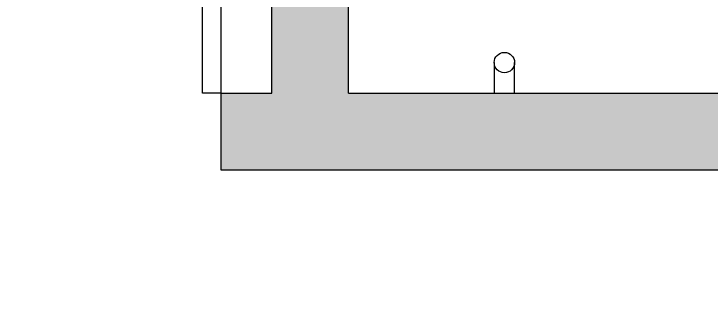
# Model space of a CAD drawing. Header units: centimetres. Extents: x 0 to 1814864, y -139216 to 99734.
# Drawn here: x 905838.5 to 905975, y 12124.1 to 12182 of the extents above; entities that cross this region are included whole.
import ezdxf

# ---------------------------------------------------------------- set-up
doc = ezdxf.new("R2010")
doc.units = ezdxf.units.CM
doc.header["$LTSCALE"] = 4
for name, color, linetype in [('0.2', 2, 'Continuous'), ('0.6', 6, 'Continuous'), ('02-CONT', 2, 'Continuous'), ('PDF1_PH - Metal', 253, 'Continuous')]:
    doc.layers.add(name, color=color, linetype=linetype)

# ---------------------------------------------------------------- blocks, each defined once
blk = doc.blocks.new('1_00e')
blk.add_lwpolyline([(-28.41, -52.25), (-25.41, -52.25), (-25.41, 47.75), (-28.41, 47.75)], close=True)
at = {"color": 1}
blk.add_arc((-28.41, -52.25), 100, 0, 90, dxfattribs=at)

msp = doc.modelspace()

# ---------------------------------------------------------------- hatches: boundary and pattern name
at = {"layer": '0.2', "true_color": 0x000000}
h = msp.add_hatch(color=18, dxfattribs=at)
h.dxf.hatch_style = 1
h.paths.add_polyline_path([(905904.002, 12526.477), (905959.002, 12526.477), (905959.002, 12541.477), (905889.002, 12541.477), (905754.002, 12541.477), (905754.002, 12526.477), (905889.002, 12526.477), (905889.002, 12166.477), (905879.002, 12166.477), (905879.002, 12151.477), (905904.002, 12151.477), (906129.002, 12151.477), (906439.002, 12151.477), (906439.002, 12166.477), (906129.002, 12166.477), (906119.002, 12166.477), (906119.002, 12176.477), (906104.002, 12176.477), (906104.002, 12166.477), (905904.002, 12166.477)])
h.paths.add_polyline_path([(906119.002, 12526.477), (906254.002, 12526.477), (906254.002, 12541.477), (906104.002, 12541.477), (906049.002, 12541.477), (906049.002, 12526.477), (906104.002, 12526.477), (906104.002, 12296.477), (906119.002, 12296.477)], flags=17)
h.paths.add_polyline_path([(906584.002, 12541.477), (906434.002, 12541.477), (906434.002, 12526.477), (906569.002, 12526.477), (906569.002, 12166.477), (906559.002, 12166.477), (906559.002, 12151.477), (906584.002, 12151.477)])
h.paths.add_polyline_path([(905622.002, 11926.556), (905772.002, 11926.556), (905772.002, 11941.556), (905607.002, 11941.556), (905607.002, 11791.695), (905622.002, 11791.695), (905622.002, 11803.278)])

# ---------------------------------------------------------------- linework, layer by layer
at = {"layer": '0.6'}
msp.add_line((905879.002, 12166.477), (905879.002, 12151.477), dxfattribs=at)
for points in [[(905879.002, 12166.477), (905889.002, 12166.477), (905889.002, 12526.477), (905754.002, 12526.477)], [(905904.002, 12166.477), (905904.002, 12526.477)], [(905904.002, 12166.477), (906104.002, 12166.477), (906104.002, 12176.477)], [(905879.002, 12151.477), (905904.002, 12151.477)], [(905889.002, 12151.477), (906129.002, 12151.477)]]:
    msp.add_lwpolyline(points, dxfattribs=at)
at = {"layer": 'PDF1_PH - Metal'}
msp.add_lwpolyline([(905932.535, 12172.475), (905932.535, 12166.477), (905936.535, 12166.477), (905936.535, 12172.475)], dxfattribs=at)
msp.add_circle((905934.535, 12172.475), 2, dxfattribs=at)

# ---------------------------------------------------------------- block references
at = {"layer": '02-CONT', "xscale": -1.2, "yscale": 1.2, "zscale": 1.2}
msp.add_blockref('1_00e', (905844.915, 12229.18), dxfattribs=at)

doc.saveas('drawing.dxf')
